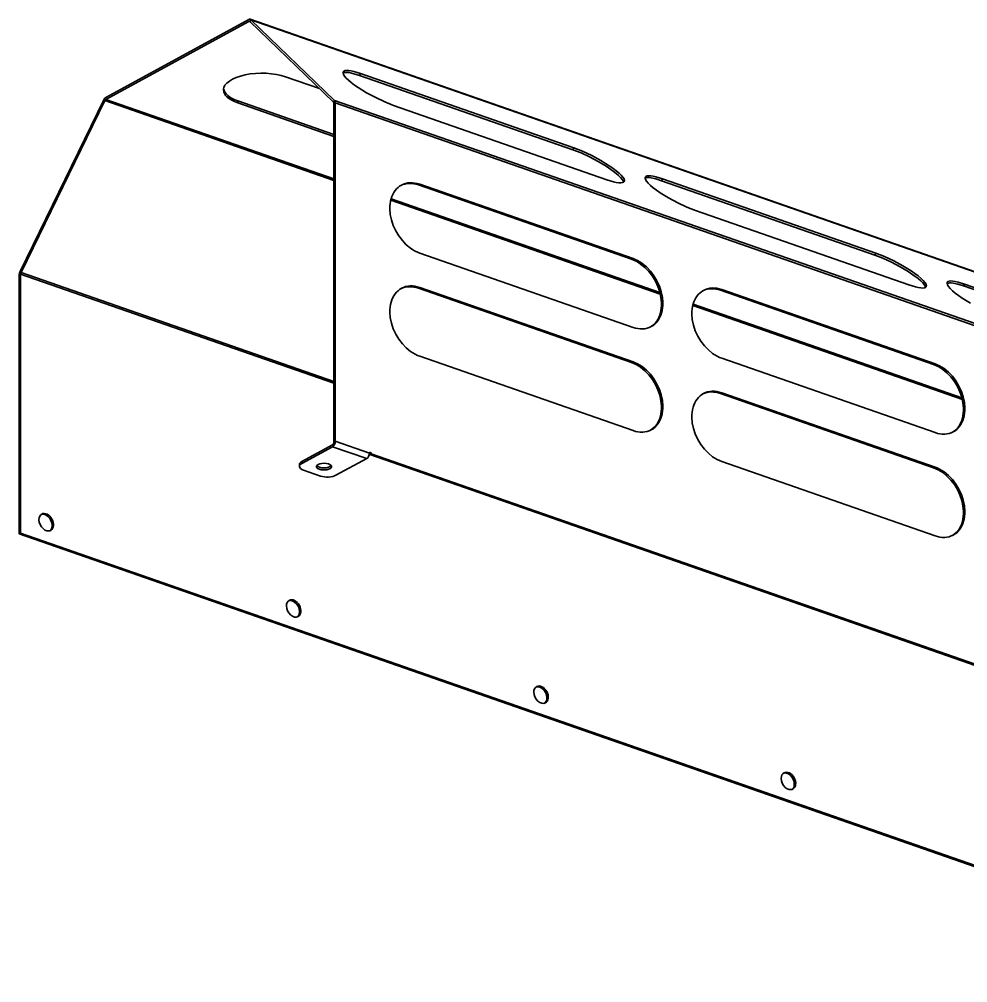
# Model space of a CAD drawing. Header units: millimetres. Extents: x 0 to 420, y 0 to 297.
# Drawn here: x 242 to 328.8, y 94.7 to 182.9 of the extents above; entities that cross this region are included whole.
import ezdxf

# ---------------------------------------------------------------- set-up
doc = ezdxf.new("R2010")
doc.units = ezdxf.units.MM

msp = doc.modelspace()

# ---------------------------------------------------------------- linework, layer by layer
at = {"color": 1, "lineweight": 35}
for p, q in [((249.916, 175.755), (263.008, 182.886)), ((249.916, 175.575), (263.008, 182.706)), ((263.008, 182.886), (263.076, 182.91)), ((263.008, 182.706), (263.074, 182.715)), ((263.139, 182.66), (263.008, 182.706)), ((263.074, 182.715), (263.098, 182.7)), ((263.076, 182.91), (263.139, 182.904)), ((263.098, 182.7), (263.189, 182.873)), ((263.098, 182.7), (270.764, 175.308)), ((263.139, 182.904), (263.189, 182.873)), ((381.051, 141.799), (263.139, 182.904)), ((263.189, 182.873), (270.854, 175.482)), ((263.189, 182.873), (381.1, 141.769)), ((271.816, 178.206), (271.71, 178.164)), ((271.964, 178.222), (271.816, 178.206)), ((272.152, 178.214), (271.964, 178.222)), ((272.377, 178.181), (272.152, 178.214)), ((272.636, 178.123), (272.377, 178.181)), ((261.519, 177.43), (261.229, 177.257)), ((261.862, 177.583), (261.519, 177.43)), ((262.25, 177.714), (261.862, 177.583)), ((262.676, 177.82), (262.25, 177.714)), ((263.132, 177.899), (262.676, 177.82)), ((263.609, 177.949), (263.132, 177.899)), ((264.098, 177.97), (263.609, 177.949)), ((264.588, 177.961), (264.098, 177.97)), ((265.071, 177.922), (264.588, 177.961)), ((265.536, 177.854), (265.071, 177.922)), ((265.975, 177.758), (265.536, 177.854)), ((266.379, 177.636), (265.975, 177.758)), ((269.466, 176.56), (266.379, 177.636)), ((271.648, 178.099), (271.631, 177.996)), ((271.631, 177.998), (271.724, 178.032)), ((271.631, 177.996), (271.672, 177.866)), ((271.71, 178.164), (271.648, 178.099)), ((271.672, 177.866), (271.771, 177.709)), ((271.724, 178.032), (271.848, 178.048)), ((271.771, 177.709), (271.925, 177.53)), ((271.848, 178.048), (272.002, 178.045)), ((271.925, 177.53), (272.131, 177.331)), ((272.002, 178.045), (272.184, 178.025)), ((272.131, 177.331), (272.386, 177.117)), ((272.184, 178.025), (272.625, 177.929)), ((272.625, 177.929), (273.152, 177.765)), ((273.242, 177.938), (272.636, 178.123)), ((273.242, 177.938), (273.152, 177.765)), ((273.152, 177.765), (292.673, 170.96)), ((292.764, 171.133), (273.242, 177.938)), ((260.701, 176.552), (260.692, 176.445)), ((260.692, 176.445), (260.714, 176.275)), ((260.739, 176.377), (260.698, 176.535)), ((260.727, 176.659), (260.701, 176.552)), ((260.829, 176.868), (260.727, 176.659)), ((260.998, 177.069), (260.829, 176.868)), ((261.229, 177.257), (260.998, 177.069)), ((272.386, 177.117), (272.685, 176.891)), ((272.685, 176.891), (273.023, 176.657)), ((273.023, 176.657), (273.788, 176.184)), ((242.069, 159.803), (249.735, 175.545)), ((249.735, 175.545), (249.817, 175.672)), ((249.825, 175.47), (249.735, 175.545)), ((249.817, 175.672), (249.916, 175.755)), ((249.825, 175.47), (249.866, 175.533)), ((249.866, 175.533), (249.916, 175.575)), ((270.798, 168.295), (249.916, 175.575)), ((260.714, 176.275), (260.78, 176.107)), ((260.818, 176.221), (260.739, 176.377)), ((260.78, 176.107), (260.888, 175.943)), ((260.933, 176.07), (260.818, 176.221)), ((260.888, 175.943), (261.038, 175.785)), ((261.084, 175.925), (260.933, 176.07)), ((261.038, 175.785), (261.227, 175.635)), ((261.269, 175.787), (261.084, 175.925)), ((261.227, 175.635), (261.453, 175.496)), ((261.486, 175.658), (261.269, 175.787)), ((261.732, 175.541), (261.486, 175.658)), ((262.006, 175.435), (261.732, 175.541)), ((273.788, 176.184), (274.624, 175.733)), ((274.624, 175.733), (275.469, 175.337)), ((242.16, 159.728), (249.825, 175.47)), ((270.798, 168.158), (249.825, 175.47)), ((261.453, 175.496), (261.714, 175.368)), ((261.714, 175.368), (262.006, 175.255)), ((270.798, 172.369), (262.006, 175.435)), ((262.006, 175.435), (262.006, 175.255)), ((262.006, 175.255), (270.798, 172.189)), ((270.764, 175.308), (270.854, 175.482)), ((270.764, 175.308), (270.789, 175.265)), ((270.789, 175.265), (270.798, 175.203)), ((270.798, 175.203), (270.798, 144.205)), ((270.854, 175.482), (270.905, 175.395)), ((270.854, 175.482), (388.765, 134.378)), ((270.905, 175.395), (270.923, 175.271)), ((270.923, 175.271), (270.923, 144.273)), ((270.923, 175.271), (388.835, 134.167)), ((275.469, 175.337), (276.262, 175.027)), ((276.262, 175.027), (295.784, 168.221)), ((292.764, 171.133), (292.673, 170.96)), ((293.556, 170.822), (292.764, 171.133)), ((292.673, 170.96), (293.415, 170.671)), ((293.415, 170.671), (294.206, 170.306)), ((294.402, 170.427), (293.556, 170.822)), ((294.206, 170.306), (294.996, 169.889)), ((295.238, 169.976), (294.402, 170.427)), ((294.996, 169.889), (295.733, 169.447)), ((296.003, 169.503), (295.238, 169.976)), ((295.733, 169.447), (296.369, 169.008)), ((296.34, 169.269), (296.003, 169.503)), ((296.639, 169.043), (296.34, 169.269)), ((296.369, 169.008), (296.635, 168.8)), ((296.635, 168.8), (296.862, 168.602)), ((296.895, 168.829), (296.639, 169.043)), ((296.862, 168.602), (297.045, 168.42)), ((297.101, 168.63), (296.895, 168.829)), ((297.255, 168.451), (297.101, 168.63)), ((299.353, 168.528), (299.29, 168.463)), ((299.459, 168.569), (299.353, 168.528)), ((299.607, 168.586), (299.459, 168.569)), ((299.795, 168.577), (299.607, 168.586)), ((300.02, 168.544), (299.795, 168.577)), ((300.279, 168.487), (300.02, 168.544)), ((300.885, 168.302), (300.279, 168.487)), ((276.817, 167.629), (276.666, 167.51)), ((276.98, 167.729), (276.817, 167.629)), ((276.918, 167.694), (277.097, 167.77)), ((277.163, 167.816), (276.98, 167.729)), ((277.097, 167.77), (277.284, 167.826)), ((277.357, 167.881), (277.163, 167.816)), ((277.284, 167.826), (277.48, 167.862)), ((277.559, 167.924), (277.357, 167.881)), ((277.48, 167.862), (277.682, 167.878)), ((277.769, 167.945), (277.559, 167.924)), ((277.682, 167.878), (277.889, 167.873)), ((277.985, 167.943), (277.769, 167.945)), ((277.889, 167.873), (278.1, 167.848)), ((278.206, 167.919), (277.985, 167.943)), ((278.1, 167.848), (278.314, 167.803)), ((278.429, 167.874), (278.206, 167.919)), ((278.314, 167.803), (278.529, 167.738)), ((278.654, 167.806), (278.429, 167.874)), ((278.654, 167.806), (278.529, 167.738)), ((278.529, 167.738), (298.051, 160.932)), ((298.176, 161), (278.654, 167.806)), ((295.784, 168.221), (296.389, 168.037)), ((296.389, 168.037), (296.648, 167.979)), ((296.648, 167.979), (296.874, 167.946)), ((296.874, 167.946), (297.062, 167.938)), ((297.045, 168.42), (297.181, 168.255)), ((297.062, 167.938), (297.21, 167.954)), ((297.181, 168.255), (297.268, 168.11)), ((297.21, 167.954), (297.316, 167.995)), ((297.354, 168.294), (297.255, 168.451)), ((297.268, 168.11), (297.305, 167.989)), ((297.316, 167.995), (297.378, 168.061)), ((297.395, 168.163), (297.354, 168.294)), ((297.378, 168.061), (297.395, 168.163)), ((299.273, 168.361), (299.367, 168.395)), ((299.29, 168.463), (299.274, 168.36)), ((299.274, 168.36), (299.315, 168.229)), ((299.315, 168.229), (299.413, 168.073)), ((299.367, 168.395), (299.491, 168.411)), ((299.413, 168.073), (299.567, 167.894)), ((299.491, 168.411), (299.645, 168.409)), ((299.567, 167.894), (299.774, 167.695)), ((299.645, 168.409), (299.827, 168.388)), ((299.774, 167.695), (300.029, 167.48)), ((299.827, 168.388), (300.268, 168.293)), ((300.268, 168.293), (300.794, 168.129)), ((300.885, 168.302), (300.794, 168.129)), ((300.794, 168.129), (320.316, 161.323)), ((320.406, 161.497), (300.885, 168.302)), ((276.188, 166.874), (276.104, 166.679)), ((276.287, 167.056), (276.188, 166.874)), ((276.4, 167.223), (276.287, 167.056)), ((276.527, 167.375), (276.4, 167.223)), ((276.666, 167.51), (276.527, 167.375)), ((300.029, 167.48), (300.328, 167.254)), ((300.328, 167.254), (300.666, 167.02)), ((300.666, 167.02), (301.431, 166.547)), ((275.946, 166.026), (275.926, 165.79)), ((275.983, 166.254), (275.946, 166.026)), ((276.036, 166.472), (275.983, 166.254)), ((300.676, 157.743), (276.003, 166.344)), ((300.639, 157.892), (276.035, 166.469)), ((276.104, 166.679), (276.036, 166.472)), ((301.431, 166.547), (302.267, 166.096)), ((302.267, 166.096), (303.112, 165.701)), ((275.926, 165.79), (275.921, 165.547)), ((275.921, 165.547), (275.962, 165.047)), ((275.962, 165.047), (276.068, 164.537)), ((303.112, 165.701), (303.905, 165.39)), ((303.905, 165.39), (323.426, 158.585)), ((276.068, 164.537), (276.236, 164.03)), ((276.236, 164.03), (276.462, 163.539)), ((276.462, 163.539), (276.74, 163.074)), ((276.74, 163.074), (277.065, 162.647)), ((277.065, 162.647), (277.427, 162.268)), ((277.427, 162.268), (277.82, 161.947)), ((277.82, 161.947), (278.024, 161.81)), ((278.024, 161.81), (278.232, 161.69)), ((278.232, 161.69), (278.442, 161.589)), ((278.442, 161.589), (278.654, 161.505)), ((278.654, 161.505), (298.176, 154.7)), ((320.406, 161.497), (320.316, 161.323)), ((321.199, 161.186), (320.406, 161.497)), ((298.176, 161), (298.051, 160.932)), ((298.051, 160.932), (298.26, 160.85)), ((298.387, 160.917), (298.176, 161)), ((298.26, 160.85), (298.468, 160.75)), ((298.598, 160.815), (298.387, 160.917)), ((298.468, 160.75), (298.674, 160.632)), ((298.806, 160.696), (298.598, 160.815)), ((298.674, 160.632), (298.876, 160.498)), ((299.01, 160.559), (298.806, 160.696)), ((299.402, 160.238), (299.01, 160.559)), ((320.316, 161.323), (321.057, 161.035)), ((321.057, 161.035), (321.849, 160.67)), ((322.045, 160.791), (321.199, 161.186)), ((321.849, 160.67), (322.639, 160.253)), ((322.881, 160.34), (322.045, 160.791)), ((242, 159.517), (242.018, 159.66)), ((242.018, 159.66), (242.069, 159.803)), ((242.16, 159.728), (242.069, 159.803)), ((242.125, 159.585), (242.134, 159.657)), ((242.134, 159.657), (242.16, 159.728)), ((270.798, 149.744), (242.16, 159.728)), ((298.876, 160.498), (299.264, 160.182)), ((299.264, 160.182), (299.624, 159.81)), ((299.765, 159.859), (299.402, 160.238)), ((299.624, 159.81), (299.947, 159.39)), ((300.089, 159.432), (299.765, 159.859)), ((322.639, 160.253), (323.375, 159.811)), ((323.645, 159.867), (322.881, 160.34)), ((323.375, 159.811), (324.011, 159.372)), ((323.983, 159.633), (323.645, 159.867)), ((242, 135.809), (242, 159.517)), ((242.125, 135.877), (242.125, 159.585)), ((270.798, 149.589), (242.125, 159.585)), ((299.947, 159.39), (300.225, 158.933)), ((300.368, 158.967), (300.089, 159.432)), ((300.225, 158.933), (300.453, 158.448)), ((300.594, 158.475), (300.368, 158.967)), ((324.282, 159.407), (323.983, 159.633)), ((324.011, 159.372), (324.278, 159.163)), ((324.278, 159.163), (324.505, 158.966)), ((324.537, 159.192), (324.282, 159.407)), ((324.505, 158.966), (324.688, 158.783)), ((324.744, 158.993), (324.537, 159.192)), ((324.688, 158.783), (324.824, 158.618)), ((324.898, 158.814), (324.744, 158.993)), ((324.996, 158.658), (324.898, 158.814)), ((326.933, 158.826), (326.916, 158.724)), ((326.995, 158.892), (326.933, 158.826)), ((327.101, 158.933), (326.995, 158.892)), ((327.009, 158.759), (327.134, 158.775)), ((327.249, 158.949), (327.101, 158.933)), ((327.134, 158.775), (327.288, 158.773)), ((327.437, 158.941), (327.249, 158.949)), ((327.288, 158.773), (327.47, 158.752)), ((327.663, 158.908), (327.437, 158.941)), ((327.922, 158.85), (327.663, 158.908)), ((328.528, 158.666), (327.922, 158.85)), ((276.527, 157.924), (276.4, 157.772)), ((276.666, 158.06), (276.527, 157.924)), ((276.817, 158.178), (276.666, 158.06)), ((276.98, 158.279), (276.817, 158.178)), ((276.918, 158.243), (277.097, 158.319)), ((277.163, 158.365), (276.98, 158.279)), ((277.097, 158.319), (277.284, 158.375)), ((277.357, 158.43), (277.163, 158.365)), ((277.284, 158.375), (277.48, 158.411)), ((277.559, 158.473), (277.357, 158.43)), ((277.48, 158.411), (277.682, 158.427)), ((277.769, 158.494), (277.559, 158.473)), ((277.682, 158.427), (277.889, 158.423)), ((277.985, 158.492), (277.769, 158.494)), ((277.889, 158.423), (278.1, 158.398)), ((278.206, 158.469), (277.985, 158.492)), ((278.1, 158.398), (278.314, 158.352)), ((278.429, 158.423), (278.206, 158.469)), ((278.314, 158.352), (278.529, 158.287)), ((278.654, 158.355), (278.429, 158.423)), ((278.654, 158.355), (278.529, 158.287)), ((278.529, 158.287), (298.051, 151.482)), ((298.176, 151.55), (278.654, 158.355)), ((300.453, 158.448), (300.624, 157.948)), ((300.762, 157.969), (300.594, 158.475)), ((300.624, 157.948), (300.734, 157.444)), ((300.867, 157.459), (300.762, 157.969)), ((304.46, 157.992), (304.309, 157.874)), ((304.623, 158.093), (304.46, 157.992)), ((304.561, 158.057), (304.74, 158.133)), ((304.806, 158.179), (304.623, 158.093)), ((304.74, 158.133), (304.927, 158.19)), ((305, 158.244), (304.806, 158.179)), ((304.927, 158.19), (305.123, 158.226)), ((305.202, 158.287), (305, 158.244)), ((305.123, 158.226), (305.325, 158.242)), ((305.412, 158.308), (305.202, 158.287)), ((305.325, 158.242), (305.532, 158.237)), ((305.628, 158.307), (305.412, 158.308)), ((305.532, 158.237), (305.743, 158.212)), ((305.848, 158.283), (305.628, 158.307)), ((305.743, 158.212), (305.957, 158.167)), ((306.072, 158.237), (305.848, 158.283)), ((305.957, 158.167), (306.172, 158.101)), ((306.297, 158.169), (306.072, 158.237)), ((306.297, 158.169), (306.172, 158.101)), ((306.172, 158.101), (325.694, 151.296)), ((325.818, 151.364), (306.297, 158.169)), ((323.426, 158.585), (324.032, 158.4)), ((324.032, 158.4), (324.291, 158.343)), ((324.291, 158.343), (324.517, 158.31)), ((324.517, 158.31), (324.705, 158.301)), ((324.705, 158.301), (324.853, 158.318)), ((324.824, 158.618), (324.911, 158.474)), ((324.853, 158.318), (324.959, 158.359)), ((324.911, 158.474), (324.947, 158.352)), ((324.959, 158.359), (325.021, 158.424)), ((325.038, 158.527), (324.996, 158.658)), ((325.021, 158.424), (325.038, 158.527)), ((326.916, 158.725), (327.009, 158.759)), ((326.916, 158.724), (326.958, 158.593)), ((326.958, 158.593), (327.056, 158.437)), ((327.056, 158.437), (327.21, 158.257)), ((327.21, 158.257), (327.417, 158.059)), ((327.417, 158.059), (327.672, 157.844)), ((327.47, 158.752), (327.91, 158.656)), ((327.91, 158.656), (328.437, 158.492)), ((328.528, 158.666), (328.437, 158.492)), ((328.437, 158.492), (347.959, 151.687)), ((348.049, 151.86), (328.528, 158.666)), ((276.036, 157.021), (275.983, 156.803)), ((276.104, 157.228), (276.036, 157.021)), ((276.188, 157.423), (276.104, 157.228)), ((276.287, 157.605), (276.188, 157.423)), ((276.4, 157.772), (276.287, 157.605)), ((300.734, 157.444), (300.782, 156.948)), ((300.908, 156.959), (300.867, 157.459)), ((303.747, 157.043), (303.679, 156.835)), ((303.831, 157.238), (303.747, 157.043)), ((303.93, 157.419), (303.831, 157.238)), ((304.043, 157.587), (303.93, 157.419)), ((304.169, 157.739), (304.043, 157.587)), ((304.309, 157.874), (304.169, 157.739)), ((327.672, 157.844), (327.971, 157.618)), ((327.971, 157.618), (328.309, 157.384)), ((328.309, 157.384), (329.073, 156.911)), ((275.926, 156.339), (275.921, 156.096)), ((275.946, 156.575), (275.926, 156.339)), ((275.983, 156.803), (275.946, 156.575)), ((300.733, 156.244), (300.685, 156.026)), ((300.765, 156.472), (300.733, 156.244)), ((300.782, 156.707), (300.765, 156.472)), ((300.782, 156.948), (300.782, 156.707)), ((300.794, 156.034), (300.847, 156.252)), ((300.847, 156.252), (300.884, 156.48)), ((300.884, 156.48), (300.904, 156.716)), ((300.904, 156.716), (300.908, 156.959)), ((303.568, 156.154), (303.564, 155.911)), ((303.589, 156.39), (303.568, 156.154)), ((303.626, 156.617), (303.589, 156.39)), ((303.679, 156.835), (303.626, 156.617)), ((328.319, 148.107), (303.645, 156.708)), ((328.282, 148.256), (303.678, 156.833)), ((275.921, 156.096), (275.962, 155.596)), ((275.962, 155.596), (276.068, 155.087)), ((300.343, 155.268), (300.222, 155.112)), ((300.303, 155.131), (300.43, 155.283)), ((300.45, 155.438), (300.343, 155.268)), ((300.43, 155.283), (300.543, 155.45)), ((300.543, 155.621), (300.45, 155.438)), ((300.622, 155.818), (300.543, 155.621)), ((300.543, 155.45), (300.641, 155.632)), ((300.685, 156.026), (300.622, 155.818)), ((300.641, 155.632), (300.725, 155.827)), ((300.725, 155.827), (300.794, 156.034)), ((303.564, 155.911), (303.605, 155.41)), ((303.605, 155.41), (303.711, 154.901)), ((276.068, 155.087), (276.236, 154.58)), ((276.236, 154.58), (276.462, 154.088)), ((298.176, 154.7), (298.401, 154.632)), ((298.401, 154.632), (298.624, 154.586)), ((298.624, 154.586), (298.845, 154.563)), ((298.845, 154.563), (299.06, 154.561)), ((299.06, 154.561), (299.27, 154.582)), ((299.27, 154.582), (299.473, 154.625)), ((299.473, 154.625), (299.666, 154.69)), ((299.666, 154.69), (299.85, 154.777)), ((299.943, 154.85), (299.787, 154.744)), ((299.85, 154.777), (300.012, 154.877)), ((300.089, 154.973), (299.943, 154.85)), ((300.012, 154.877), (300.164, 154.995)), ((300.222, 155.112), (300.089, 154.973)), ((300.164, 154.995), (300.303, 155.131)), ((303.711, 154.901), (303.879, 154.394)), ((303.879, 154.394), (304.104, 153.902)), ((276.462, 154.088), (276.74, 153.623)), ((276.74, 153.623), (277.065, 153.196)), ((304.104, 153.902), (304.383, 153.437)), ((277.065, 153.196), (277.427, 152.817)), ((277.427, 152.817), (277.82, 152.496)), ((304.383, 153.437), (304.707, 153.01)), ((304.707, 153.01), (305.07, 152.632)), ((305.07, 152.632), (305.462, 152.31)), ((277.82, 152.496), (278.024, 152.359)), ((278.024, 152.359), (278.232, 152.24)), ((278.232, 152.24), (278.442, 152.138)), ((278.442, 152.138), (278.654, 152.055)), ((278.654, 152.055), (298.176, 145.249)), ((305.462, 152.31), (305.666, 152.174)), ((305.666, 152.174), (305.874, 152.054)), ((305.874, 152.054), (306.085, 151.952)), ((306.085, 151.952), (306.297, 151.869)), ((306.297, 151.869), (325.818, 145.064)), ((298.176, 151.55), (298.051, 151.482)), ((298.051, 151.482), (298.26, 151.399)), ((298.387, 151.466), (298.176, 151.55)), ((298.26, 151.399), (298.468, 151.299)), ((298.598, 151.365), (298.387, 151.466)), ((298.468, 151.299), (298.674, 151.182)), ((298.806, 151.245), (298.598, 151.365)), ((298.674, 151.182), (298.876, 151.047)), ((299.01, 151.108), (298.806, 151.245)), ((298.876, 151.047), (299.264, 150.731)), ((299.402, 150.787), (299.01, 151.108)), ((325.818, 151.364), (325.694, 151.296)), ((325.694, 151.296), (325.903, 151.214)), ((326.03, 151.281), (325.818, 151.364)), ((325.903, 151.214), (326.111, 151.114)), ((326.241, 151.179), (326.03, 151.281)), ((326.111, 151.114), (326.317, 150.996)), ((326.449, 151.059), (326.241, 151.179)), ((326.317, 150.996), (326.519, 150.861)), ((326.653, 150.923), (326.449, 151.059)), ((326.519, 150.861), (326.907, 150.546)), ((327.045, 150.601), (326.653, 150.923)), ((299.264, 150.731), (299.624, 150.359)), ((299.765, 150.408), (299.402, 150.787)), ((299.624, 150.359), (299.947, 149.939)), ((300.089, 149.981), (299.765, 150.408)), ((300.368, 149.516), (300.089, 149.981)), ((326.907, 150.546), (327.267, 150.173)), ((327.408, 150.223), (327.045, 150.601)), ((327.267, 150.173), (327.59, 149.754)), ((327.732, 149.796), (327.408, 150.223)), ((299.947, 149.939), (300.225, 149.482)), ((300.225, 149.482), (300.453, 148.997)), ((300.594, 149.025), (300.368, 149.516)), ((327.59, 149.754), (327.868, 149.296)), ((328.011, 149.331), (327.732, 149.796)), ((327.868, 149.296), (328.095, 148.812)), ((328.237, 148.839), (328.011, 149.331)), ((300.453, 148.997), (300.624, 148.497)), ((300.762, 148.518), (300.594, 149.025)), ((300.624, 148.497), (300.734, 147.993)), ((300.867, 148.008), (300.762, 148.518)), ((304.169, 148.288), (304.043, 148.136)), ((304.309, 148.423), (304.169, 148.288)), ((304.46, 148.542), (304.309, 148.423)), ((304.623, 148.642), (304.46, 148.542)), ((304.561, 148.607), (304.74, 148.683)), ((304.806, 148.729), (304.623, 148.642)), ((304.74, 148.683), (304.927, 148.739)), ((305, 148.794), (304.806, 148.729)), ((304.927, 148.739), (305.123, 148.775)), ((305.202, 148.837), (305, 148.794)), ((305.123, 148.775), (305.325, 148.791)), ((305.412, 148.858), (305.202, 148.837)), ((305.325, 148.791), (305.532, 148.786)), ((305.628, 148.856), (305.412, 148.858)), ((305.532, 148.786), (305.743, 148.761)), ((305.848, 148.832), (305.628, 148.856)), ((305.743, 148.761), (305.957, 148.716)), ((306.072, 148.786), (305.848, 148.832)), ((305.957, 148.716), (306.172, 148.651)), ((306.297, 148.719), (306.072, 148.786)), ((306.297, 148.719), (306.172, 148.651)), ((306.172, 148.651), (325.694, 141.845)), ((325.818, 141.913), (306.297, 148.719)), ((328.095, 148.812), (328.266, 148.312)), ((328.404, 148.332), (328.237, 148.839)), ((328.266, 148.312), (328.377, 147.808)), ((328.51, 147.822), (328.404, 148.332)), ((300.734, 147.993), (300.782, 147.497)), ((300.782, 147.497), (300.782, 147.256)), ((300.908, 147.508), (300.867, 148.008)), ((300.904, 147.265), (300.908, 147.508)), ((303.679, 147.385), (303.626, 147.167)), ((303.747, 147.592), (303.679, 147.385)), ((303.831, 147.787), (303.747, 147.592)), ((303.93, 147.969), (303.831, 147.787)), ((304.043, 148.136), (303.93, 147.969)), ((328.377, 147.808), (328.425, 147.312)), ((328.425, 147.312), (328.424, 147.07)), ((328.551, 147.322), (328.51, 147.822)), ((328.547, 147.079), (328.551, 147.322)), ((300.685, 146.575), (300.622, 146.367)), ((300.733, 146.793), (300.685, 146.575)), ((300.725, 146.376), (300.794, 146.583)), ((300.765, 147.021), (300.733, 146.793)), ((300.782, 147.256), (300.765, 147.021)), ((300.794, 146.583), (300.847, 146.801)), ((300.847, 146.801), (300.884, 147.029)), ((300.884, 147.029), (300.904, 147.265)), ((303.568, 146.703), (303.564, 146.46)), ((303.564, 146.46), (303.605, 145.96)), ((303.589, 146.939), (303.568, 146.703)), ((303.626, 147.167), (303.589, 146.939)), ((328.376, 146.608), (328.328, 146.389)), ((328.408, 146.835), (328.376, 146.608)), ((328.424, 147.07), (328.408, 146.835)), ((328.437, 146.398), (328.49, 146.616)), ((328.49, 146.616), (328.526, 146.843)), ((328.526, 146.843), (328.547, 147.079)), ((300.012, 145.426), (300.164, 145.545)), ((300.222, 145.662), (300.089, 145.522)), ((300.164, 145.545), (300.303, 145.68)), ((300.343, 145.817), (300.222, 145.662)), ((300.303, 145.68), (300.43, 145.832)), ((300.45, 145.987), (300.343, 145.817)), ((300.43, 145.832), (300.543, 145.999)), ((300.543, 146.171), (300.45, 145.987)), ((300.622, 146.367), (300.543, 146.171)), ((300.543, 145.999), (300.641, 146.181)), ((300.641, 146.181), (300.725, 146.376)), ((303.605, 145.96), (303.711, 145.45)), ((327.986, 145.631), (327.865, 145.476)), ((327.946, 145.494), (328.072, 145.646)), ((328.093, 145.801), (327.986, 145.631)), ((328.072, 145.646), (328.185, 145.814)), ((328.186, 145.985), (328.093, 145.801)), ((328.185, 145.814), (328.284, 145.995)), ((328.265, 146.181), (328.186, 145.985)), ((328.328, 146.389), (328.265, 146.181)), ((328.284, 145.995), (328.368, 146.19)), ((328.368, 146.19), (328.437, 146.398)), ((298.176, 145.249), (298.401, 145.182)), ((298.401, 145.182), (298.624, 145.136)), ((298.624, 145.136), (298.845, 145.112)), ((298.845, 145.112), (299.06, 145.111)), ((299.06, 145.111), (299.27, 145.131)), ((299.27, 145.131), (299.473, 145.174)), ((299.473, 145.174), (299.666, 145.239)), ((299.666, 145.239), (299.85, 145.326)), ((299.943, 145.399), (299.787, 145.293)), ((299.85, 145.326), (300.012, 145.426)), ((300.089, 145.522), (299.943, 145.399)), ((303.711, 145.45), (303.879, 144.943)), ((303.879, 144.943), (304.104, 144.452)), ((325.818, 145.064), (326.043, 144.996)), ((326.043, 144.996), (326.267, 144.95)), ((326.267, 144.95), (326.487, 144.926)), ((326.487, 144.926), (326.703, 144.925)), ((326.703, 144.925), (326.913, 144.946)), ((326.913, 144.946), (327.115, 144.989)), ((327.115, 144.989), (327.309, 145.054)), ((327.309, 145.054), (327.493, 145.14)), ((327.586, 145.213), (327.429, 145.107)), ((327.493, 145.14), (327.655, 145.241)), ((327.732, 145.336), (327.586, 145.213)), ((327.655, 145.241), (327.806, 145.359)), ((327.865, 145.476), (327.732, 145.336)), ((327.806, 145.359), (327.946, 145.494)), ((267.862, 142.426), (270.674, 143.957)), ((270.674, 143.777), (267.862, 142.246)), ((270.674, 143.957), (270.721, 143.997)), ((270.769, 143.856), (270.674, 143.777)), ((270.674, 143.777), (273.797, 142.688)), ((270.721, 143.997), (270.762, 144.058)), ((270.762, 144.058), (270.789, 144.131)), ((270.85, 143.979), (270.769, 143.856)), ((270.789, 144.131), (270.798, 144.205)), ((270.904, 144.125), (270.85, 143.979)), ((270.923, 144.273), (270.904, 144.125)), ((270.923, 144.273), (274.047, 143.184)), ((304.104, 144.452), (304.383, 143.987)), ((304.383, 143.987), (304.707, 143.56)), ((273.974, 142.89), (274.028, 143.036)), ((274.028, 143.036), (274.047, 143.184)), ((274.046, 143.163), (274.078, 143.152)), ((274.203, 143.22), (274.047, 143.274)), ((274.047, 143.274), (274.047, 143.184)), ((274.078, 143.152), (274.203, 143.22)), ((274.078, 143.152), (274.078, 143.062)), ((274.078, 143.062), (274.203, 143.13)), ((274.078, 143.062), (385.43, 104.244)), ((274.203, 143.13), (274.203, 143.22)), ((274.203, 143.13), (385.555, 104.312)), ((304.707, 143.56), (305.07, 143.181)), ((305.07, 143.181), (305.462, 142.86)), ((267.643, 142.154), (267.657, 142.227)), ((267.643, 142.154), (267.643, 141.974)), ((267.657, 142.047), (267.643, 141.974)), ((267.657, 142.227), (267.7, 142.298)), ((267.7, 142.118), (267.657, 142.047)), ((267.7, 142.298), (267.769, 142.365)), ((267.769, 142.185), (267.7, 142.118)), ((267.769, 142.365), (267.862, 142.426)), ((267.862, 142.246), (267.769, 142.185)), ((267.862, 142.426), (267.862, 142.246)), ((269.232, 142.058), (269.203, 142.008)), ((269.322, 141.96), (269.224, 142.047)), ((269.346, 142.147), (269.232, 142.058)), ((269.505, 142.21), (269.346, 142.147)), ((269.7, 142.25), (269.505, 142.21)), ((269.913, 142.261), (269.7, 142.25)), ((270.124, 142.244), (269.913, 142.261)), ((270.314, 142.2), (270.124, 142.244)), ((270.464, 142.133), (270.314, 142.2)), ((270.561, 142.047), (270.463, 141.96)), ((270.56, 142.049), (270.464, 142.133)), ((270.593, 141.957), (270.56, 142.049)), ((270.986, 141.157), (273.797, 142.688)), ((273.797, 142.688), (273.893, 142.768)), ((273.893, 142.768), (273.974, 142.89)), ((305.462, 142.86), (305.666, 142.723)), ((305.666, 142.723), (305.874, 142.603)), ((305.874, 142.603), (306.085, 142.502)), ((306.085, 142.502), (306.297, 142.418)), ((306.297, 142.418), (325.818, 135.613)), ((267.643, 141.974), (267.668, 141.877)), ((267.668, 141.877), (267.742, 141.785)), ((267.742, 141.785), (267.861, 141.702)), ((267.861, 141.702), (268.019, 141.633)), ((268.019, 141.633), (269.58, 141.089)), ((269.203, 142.008), (269.193, 141.957)), ((269.193, 141.957), (269.206, 141.897)), ((269.206, 141.897), (269.246, 141.84)), ((269.246, 141.84), (269.311, 141.787)), ((269.311, 141.787), (269.398, 141.741)), ((269.477, 141.891), (269.322, 141.96)), ((269.398, 141.741), (269.625, 141.675)), ((269.674, 141.847), (269.477, 141.891)), ((269.625, 141.675), (269.893, 141.652)), ((269.893, 141.832), (269.674, 141.847)), ((270.111, 141.847), (269.893, 141.832)), ((269.893, 141.652), (270.161, 141.675)), ((270.308, 141.891), (270.111, 141.847)), ((270.161, 141.675), (270.388, 141.741)), ((270.463, 141.96), (270.308, 141.891)), ((270.388, 141.741), (270.475, 141.787)), ((270.475, 141.787), (270.539, 141.84)), ((270.539, 141.84), (270.579, 141.897)), ((270.579, 141.897), (270.593, 141.957)), ((270.849, 141.096), (270.986, 141.157)), ((325.818, 141.913), (325.694, 141.845)), ((325.694, 141.845), (325.903, 141.763)), ((326.03, 141.83), (325.818, 141.913)), ((325.903, 141.763), (326.111, 141.663)), ((326.241, 141.728), (326.03, 141.83)), ((326.111, 141.663), (326.317, 141.545)), ((326.449, 141.609), (326.241, 141.728)), ((326.317, 141.545), (326.519, 141.411)), ((326.653, 141.472), (326.449, 141.609)), ((326.519, 141.411), (326.907, 141.095)), ((327.045, 141.151), (326.653, 141.472)), ((327.408, 140.772), (327.045, 141.151)), ((269.58, 141.089), (269.745, 141.042)), ((269.745, 141.042), (269.927, 141.011)), ((269.927, 141.011), (270.119, 140.995)), ((270.119, 140.995), (270.315, 140.996)), ((270.315, 140.996), (270.507, 141.014)), ((270.507, 141.014), (270.687, 141.047)), ((270.687, 141.047), (270.849, 141.096)), ((326.907, 141.095), (327.267, 140.723)), ((327.267, 140.723), (327.59, 140.303)), ((327.732, 140.345), (327.408, 140.772)), ((327.59, 140.303), (327.868, 139.846)), ((328.011, 139.88), (327.732, 140.345)), ((327.868, 139.846), (328.095, 139.361)), ((328.237, 139.388), (328.011, 139.88)), ((328.404, 138.881), (328.237, 139.388)), ((328.095, 139.361), (328.266, 138.861)), ((328.266, 138.861), (328.377, 138.357)), ((328.51, 138.372), (328.404, 138.881)), ((244.061, 137.607), (243.953, 137.523)), ((244.171, 137.649), (244.061, 137.607)), ((244.293, 137.66), (244.171, 137.649)), ((244.421, 137.64), (244.293, 137.66)), ((244.551, 137.591), (244.421, 137.64)), ((328.377, 138.357), (328.425, 137.861)), ((328.424, 137.62), (328.408, 137.384)), ((328.425, 137.861), (328.424, 137.62)), ((328.551, 137.872), (328.51, 138.372)), ((328.526, 137.393), (328.547, 137.629)), ((328.547, 137.629), (328.551, 137.872)), ((243.821, 137.259), (243.804, 137.092)), ((243.804, 137.092), (243.829, 136.873)), ((243.872, 137.405), (243.821, 137.259)), ((243.829, 136.873), (243.904, 136.652)), ((243.953, 137.523), (243.872, 137.405)), ((244.001, 137.568), (244.11, 137.59)), ((244.11, 137.59), (244.226, 137.587)), ((244.226, 137.587), (244.345, 137.557)), ((244.345, 137.557), (244.465, 137.502)), ((244.465, 137.502), (244.581, 137.424)), ((244.678, 137.513), (244.551, 137.591)), ((244.581, 137.424), (244.689, 137.325)), ((244.797, 137.41), (244.678, 137.513)), ((244.689, 137.325), (244.785, 137.208)), ((244.785, 137.208), (244.867, 137.078)), ((244.903, 137.287), (244.797, 137.41)), ((244.867, 137.078), (244.932, 136.939)), ((244.992, 137.147), (244.903, 137.287)), ((244.932, 136.939), (244.977, 136.795)), ((244.977, 136.795), (245.002, 136.651)), ((245.061, 136.995), (244.992, 137.147)), ((245.108, 136.839), (245.061, 136.995)), ((245.13, 136.684), (245.108, 136.839)), ((328.265, 136.731), (328.186, 136.534)), ((328.328, 136.939), (328.265, 136.731)), ((328.284, 136.545), (328.368, 136.74)), ((328.376, 137.157), (328.328, 136.939)), ((328.368, 136.74), (328.437, 136.947)), ((328.408, 137.384), (328.376, 137.157)), ((328.437, 136.947), (328.49, 137.165)), ((328.49, 137.165), (328.526, 137.393)), ((242.125, 135.877), (242, 135.809)), ((242.125, 135.877), (360.036, 94.773)), ((243.904, 136.652), (244.023, 136.448)), ((244.023, 136.448), (244.175, 136.276)), ((244.175, 136.276), (244.351, 136.148)), ((244.351, 136.148), (244.535, 136.076)), ((244.535, 136.076), (244.714, 136.064)), ((244.714, 136.064), (244.797, 136.082)), ((244.797, 136.082), (244.874, 136.114)), ((244.886, 136.164), (244.809, 136.086)), ((244.874, 136.114), (244.969, 136.184)), ((244.946, 136.264), (244.886, 136.164)), ((244.986, 136.381), (244.946, 136.264)), ((244.969, 136.184), (245.044, 136.28)), ((245.005, 136.511), (244.986, 136.381)), ((245.002, 136.651), (245.005, 136.511)), ((245.044, 136.28), (245.097, 136.399)), ((245.097, 136.399), (245.126, 136.535)), ((245.126, 136.535), (245.13, 136.684)), ((327.732, 135.886), (327.586, 135.763)), ((327.655, 135.79), (327.806, 135.908)), ((327.865, 136.025), (327.732, 135.886)), ((327.806, 135.908), (327.946, 136.044)), ((327.986, 136.18), (327.865, 136.025)), ((327.946, 136.044), (328.072, 136.196)), ((328.093, 136.35), (327.986, 136.18)), ((328.072, 136.196), (328.185, 136.363)), ((328.186, 136.534), (328.093, 136.35)), ((328.185, 136.363), (328.284, 136.545)), ((359.911, 94.705), (242, 135.809)), ((325.818, 135.613), (326.043, 135.545)), ((326.043, 135.545), (326.267, 135.499)), ((326.267, 135.499), (326.487, 135.476)), ((326.487, 135.476), (326.703, 135.474)), ((326.703, 135.474), (326.913, 135.495)), ((326.913, 135.495), (327.115, 135.538)), ((327.115, 135.538), (327.309, 135.603)), ((327.309, 135.603), (327.493, 135.69)), ((327.586, 135.763), (327.429, 135.657)), ((327.493, 135.69), (327.655, 135.79)), ((266.706, 129.713), (266.598, 129.629)), ((266.647, 129.674), (266.755, 129.696)), ((266.816, 129.754), (266.706, 129.713)), ((266.755, 129.696), (266.871, 129.692)), ((266.938, 129.766), (266.816, 129.754)), ((266.871, 129.692), (266.991, 129.663)), ((267.066, 129.746), (266.938, 129.766)), ((266.991, 129.663), (267.11, 129.608)), ((267.196, 129.696), (267.066, 129.746)), ((267.323, 129.619), (267.196, 129.696)), ((266.466, 129.365), (266.449, 129.198)), ((266.449, 129.198), (266.475, 128.978)), ((266.517, 129.511), (266.466, 129.365)), ((266.475, 128.978), (266.55, 128.758)), ((266.598, 129.629), (266.517, 129.511)), ((267.11, 129.608), (267.226, 129.529)), ((267.226, 129.529), (267.334, 129.431)), ((267.442, 129.516), (267.323, 129.619)), ((267.334, 129.431), (267.43, 129.314)), ((267.43, 129.314), (267.512, 129.184)), ((267.548, 129.392), (267.442, 129.516)), ((267.512, 129.184), (267.577, 129.045)), ((267.637, 129.252), (267.548, 129.392)), ((267.577, 129.045), (267.623, 128.901)), ((267.623, 128.901), (267.647, 128.756)), ((267.707, 129.101), (267.637, 129.252)), ((267.753, 128.945), (267.707, 129.101)), ((267.775, 128.789), (267.753, 128.945)), ((267.771, 128.641), (267.775, 128.789)), ((266.55, 128.758), (266.668, 128.554)), ((266.668, 128.554), (266.821, 128.381)), ((266.821, 128.381), (266.996, 128.254)), ((266.996, 128.254), (267.18, 128.182)), ((267.18, 128.182), (267.359, 128.17)), ((267.359, 128.17), (267.442, 128.188)), ((267.442, 128.188), (267.519, 128.22)), ((267.532, 128.27), (267.454, 128.191)), ((267.519, 128.22), (267.614, 128.29)), ((267.591, 128.37), (267.532, 128.27)), ((267.631, 128.486), (267.591, 128.37)), ((267.614, 128.29), (267.689, 128.386)), ((267.65, 128.617), (267.631, 128.486)), ((267.647, 128.756), (267.65, 128.617)), ((267.689, 128.386), (267.742, 128.505)), ((267.742, 128.505), (267.771, 128.641)), ((289.243, 121.735), (289.162, 121.617)), ((289.351, 121.819), (289.243, 121.735)), ((289.292, 121.779), (289.4, 121.802)), ((289.462, 121.86), (289.351, 121.819)), ((289.4, 121.802), (289.516, 121.798)), ((289.583, 121.871), (289.462, 121.86)), ((289.516, 121.798), (289.636, 121.768)), ((289.711, 121.852), (289.583, 121.871)), ((289.636, 121.768), (289.756, 121.713)), ((289.841, 121.802), (289.711, 121.852)), ((289.968, 121.725), (289.841, 121.802)), ((290.087, 121.622), (289.968, 121.725)), ((289.111, 121.471), (289.094, 121.304)), ((289.094, 121.304), (289.12, 121.084)), ((289.162, 121.617), (289.111, 121.471)), ((289.12, 121.084), (289.195, 120.864)), ((289.195, 120.864), (289.313, 120.66)), ((289.756, 121.713), (289.871, 121.635)), ((289.871, 121.635), (289.979, 121.536)), ((289.979, 121.536), (290.076, 121.42)), ((290.076, 121.42), (290.158, 121.29)), ((290.193, 121.498), (290.087, 121.622)), ((290.158, 121.29), (290.222, 121.151)), ((290.283, 121.358), (290.193, 121.498)), ((290.222, 121.151), (290.268, 121.006)), ((290.268, 121.006), (290.292, 120.862)), ((290.352, 121.207), (290.283, 121.358)), ((290.292, 120.862), (290.295, 120.723)), ((290.398, 121.051), (290.352, 121.207)), ((290.42, 120.895), (290.398, 121.051)), ((290.416, 120.747), (290.42, 120.895)), ((289.313, 120.66), (289.466, 120.487)), ((289.466, 120.487), (289.641, 120.36)), ((289.641, 120.36), (289.825, 120.288)), ((289.825, 120.288), (290.004, 120.276)), ((290.004, 120.276), (290.088, 120.293)), ((290.088, 120.293), (290.165, 120.326)), ((290.177, 120.376), (290.099, 120.297)), ((290.165, 120.326), (290.259, 120.396)), ((290.237, 120.475), (290.177, 120.376)), ((290.276, 120.592), (290.237, 120.475)), ((290.259, 120.396), (290.334, 120.492)), ((290.295, 120.723), (290.276, 120.592)), ((290.334, 120.492), (290.387, 120.61)), ((290.387, 120.61), (290.416, 120.747)), ((311.889, 113.841), (311.807, 113.723)), ((311.997, 113.925), (311.889, 113.841)), ((311.937, 113.885), (312.045, 113.908)), ((312.107, 113.966), (311.997, 113.925)), ((312.045, 113.908), (312.161, 113.904)), ((312.228, 113.977), (312.107, 113.966)), ((312.161, 113.904), (312.281, 113.874)), ((312.357, 113.957), (312.228, 113.977)), ((312.281, 113.874), (312.401, 113.819)), ((312.487, 113.908), (312.357, 113.957)), ((312.401, 113.819), (312.516, 113.741)), ((312.613, 113.83), (312.487, 113.908)), ((312.732, 113.728), (312.613, 113.83)), ((311.757, 113.576), (311.739, 113.409)), ((311.739, 113.409), (311.765, 113.19)), ((311.807, 113.723), (311.757, 113.576)), ((311.765, 113.19), (311.84, 112.97)), ((311.84, 112.97), (311.958, 112.765)), ((312.516, 113.741), (312.624, 113.642)), ((312.624, 113.642), (312.721, 113.526)), ((312.721, 113.526), (312.803, 113.396)), ((312.838, 113.604), (312.732, 113.728)), ((312.803, 113.396), (312.868, 113.256)), ((312.928, 113.464), (312.838, 113.604)), ((312.868, 113.256), (312.913, 113.112)), ((312.913, 113.112), (312.938, 112.968)), ((312.997, 113.313), (312.928, 113.464)), ((312.938, 112.968), (312.94, 112.828)), ((313.043, 113.156), (312.997, 113.313)), ((313.065, 113.001), (313.043, 113.156)), ((313.062, 112.852), (313.065, 113.001)), ((311.958, 112.765), (312.111, 112.593)), ((312.111, 112.593), (312.286, 112.466)), ((312.286, 112.466), (312.471, 112.393)), ((312.471, 112.393), (312.65, 112.382)), ((312.65, 112.382), (312.733, 112.399)), ((312.733, 112.399), (312.81, 112.432)), ((312.822, 112.482), (312.744, 112.403)), ((312.81, 112.432), (312.904, 112.502)), ((312.882, 112.581), (312.822, 112.482)), ((312.922, 112.698), (312.882, 112.581)), ((312.904, 112.502), (312.98, 112.598)), ((312.94, 112.828), (312.922, 112.698)), ((312.98, 112.598), (313.033, 112.716)), ((313.033, 112.716), (313.062, 112.852))]:
    msp.add_line(p, q, dxfattribs=at)

doc.saveas('drawing.dxf')
